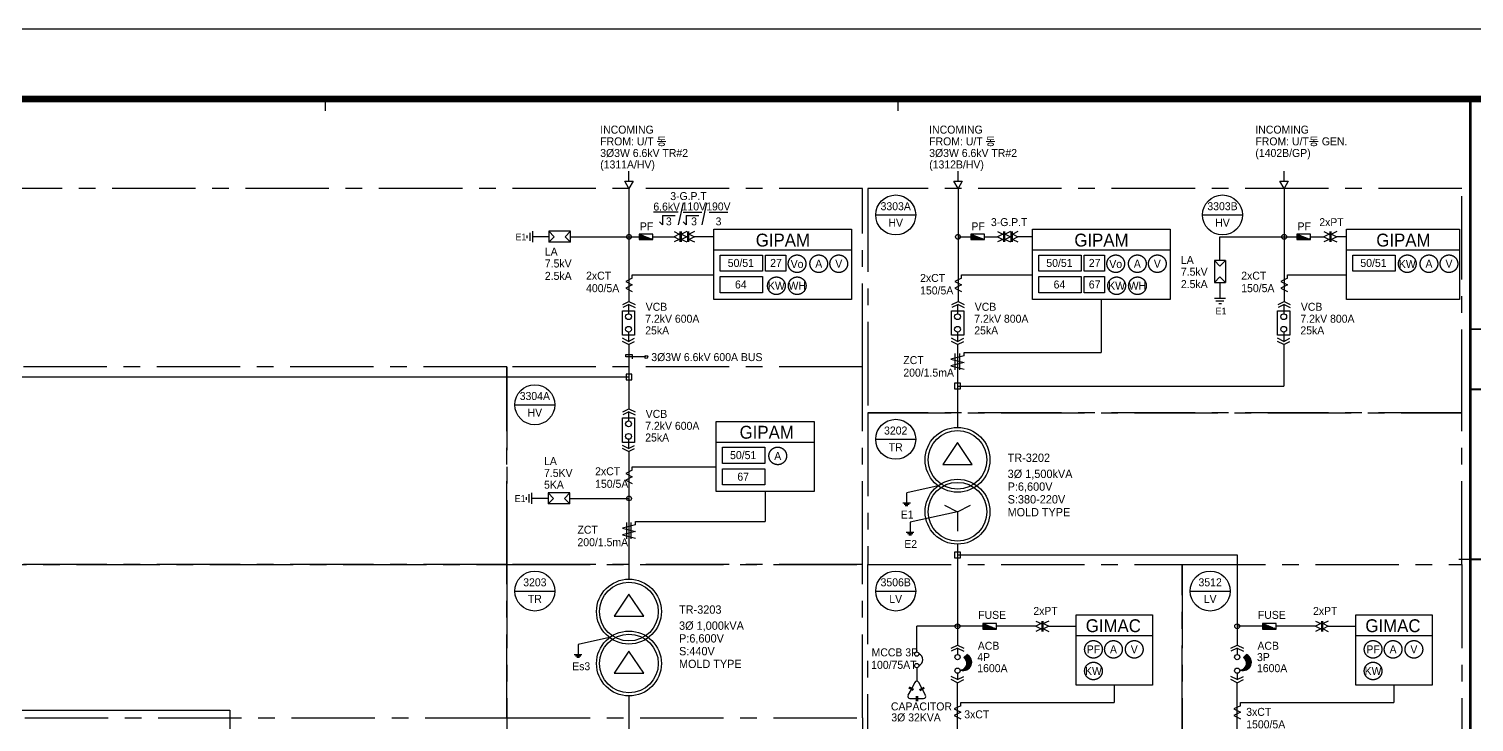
# Model space of a CAD drawing. Header units: millimetres. Extents: x 0 to 252300, y -45585 to -15885.
# Drawn here: x 183259 to 204930, y -26273 to -15885 of the extents above; entities that cross this region are included whole.
import ezdxf
from ezdxf.enums import TextEntityAlignment as Align

# ---------------------------------------------------------------- set-up
doc = ezdxf.new("R2010")
doc.units = ezdxf.units.MM
doc.header["$LTSCALE"] = 1000
for name, pattern in [('CEN', [62, 60, -1, 0, -1]), ('CENTER', [2, 1.25, -0.25, 0.25, -0.25]), ('ELP', [16.5, 14, -1, 0.5, -1])]:
    doc.linetypes.add(name, pattern=pattern)
for name, color, linetype in [('100', 4, 'Continuous'), ('150', 6, 'Continuous'), ('50', 3, 'Continuous'), ('60', 2, 'Continuous'), ('ABC', 1, 'Continuous'), ('BUS', 6, 'Continuous'), ('ELEC-TEXT', 2, 'Continuous'), ('L1-CEILING', 3, 'Continuous'), ('L2', 7, 'Continuous'), ('L3-GROUND', 2, 'ELP'), ('line', 9, 'Continuous'), ('LINE3', 1, 'CENTER'), ('LL', 2, 'Continuous'), ('sing', 2, 'Continuous'), ('TEXT', 3, 'Continuous'), ('XR-SHEET-SHT', 5, 'Continuous'), ('XREF', 7, 'CEN')]:
    doc.layers.add(name, color=color, linetype=linetype)
doc.layers.add('XR-SHEET-TEMP', color=171, linetype='Continuous', plot=False)
doc.styles.add('CW', font='')
doc.styles.add('돋움', font='')
doc.styles.get('CW').set_extended_font_data('Dotum')
doc.styles.get('돋움').set_extended_font_data('Dotum')

# ---------------------------------------------------------------- blocks, each defined once
blk = doc.blocks.new('XR-FORM-EE', base_point=(461, 408))
at = {"layer": 'XR-SHEET-SHT', "color": 5}
blk.add_lwpolyline([(0, 118800), (168200, 118800), (168200, 0), (0, 0)], close=True, dxfattribs=at)
at = {"layer": 'XR-SHEET-SHT', "color": 5, "const_width": 400}
blk.add_lwpolyline([(9300, 114600), (163900, 114600), (163900, 4200), (9300, 4200)], close=True, dxfattribs=at)
at = {"layer": 'XR-SHEET-SHT', "color": 5}
for points, const_width in [([(146700, 114600), (146700, 4200)], 160), ([(146700, 100800), (163900, 100800)], 114), ([(146700, 97200), (163900, 97200)], 114), ([(146700, 87000), (163900, 87000)], 114)]:
    blk.add_lwpolyline(points, dxfattribs=dict(at, const_width=const_width))
at = {"layer": 'XR-SHEET-TEMP'}
for p, q in [((78000, 114600), (78000, 113900)), ((112350, 114600), (112350, 113900)), ((146700, 87000), (146000, 87000))]:
    blk.add_line(p, q, dxfattribs=at)

msp = doc.modelspace()

# ---------------------------------------------------------------- linework, layer by layer
at = {"color": 6}
for p, q in [((192410, -18964), (192487, -19041)), ((192410, -18971), (192480, -19041)), ((192410, -18978), (192473, -19041)), ((192410, -18985), (192465, -19041)), ((192410, -18993), (192458, -19041)), ((192410, -19000), (192451, -19041)), ((192410, -19007), (192444, -19041)), ((192410, -19014), (192436, -19041)), ((192410, -19022), (192429, -19041)), ((192410, -19029), (192422, -19041)), ((192410, -19036), (192415, -19041)), ((192414, -18961), (192495, -19041)), ((192426, -18966), (192502, -19041)), ((192438, -18970), (192509, -19041)), ((192451, -18975), (192516, -19041)), ((192463, -18980), (192524, -19041)), ((192475, -18985), (192531, -19041)), ((192487, -18990), (192538, -19041)), ((192499, -18995), (192545, -19041)), ((192511, -18999), (192553, -19041)), ((192523, -19004), (192560, -19041)), ((192535, -19009), (192567, -19041)), ((192547, -19014), (192574, -19041)), ((192559, -19019), (192582, -19041)), ((192571, -19024), (192589, -19041)), ((192583, -19028), (192596, -19041)), ((192596, -19033), (192603, -19041)), ((192608, -19038), (192611, -19041)), ((197382, -18964), (197459, -19041)), ((197382, -18971), (197452, -19041)), ((197382, -18978), (197445, -19041)), ((197382, -18985), (197437, -19041)), ((197382, -18993), (197430, -19041)), ((197382, -19000), (197423, -19041)), ((197382, -19007), (197416, -19041)), ((197382, -19014), (197408, -19041)), ((197382, -19022), (197401, -19041)), ((197382, -19029), (197394, -19041)), ((197382, -19036), (197387, -19041)), ((197386, -18961), (197466, -19041)), ((197398, -18966), (197474, -19041)), ((197410, -18970), (197481, -19041)), ((197422, -18975), (197488, -19041)), ((197434, -18980), (197495, -19041)), ((197447, -18985), (197503, -19041)), ((197459, -18990), (197510, -19041)), ((197471, -18995), (197517, -19041)), ((197483, -18999), (197524, -19041)), ((197495, -19004), (197532, -19041)), ((197507, -19009), (197539, -19041)), ((197519, -19014), (197546, -19041)), ((197531, -19019), (197553, -19041)), ((197543, -19024), (197561, -19041)), ((197555, -19028), (197568, -19041)), ((197567, -19033), (197575, -19041)), ((197579, -19038), (197582, -19041)), ((202272, -18964), (202350, -19041)), ((202272, -18971), (202342, -19041)), ((202272, -18978), (202335, -19041)), ((202272, -18985), (202328, -19041)), ((202272, -18993), (202321, -19041)), ((202272, -19000), (202313, -19041)), ((202272, -19007), (202306, -19041)), ((202272, -19014), (202299, -19041)), ((202272, -19022), (202292, -19041)), ((202272, -19029), (202284, -19041)), ((202272, -19036), (202277, -19041)), ((202277, -18961), (202357, -19041)), ((202289, -18966), (202364, -19041)), ((202301, -18970), (202371, -19041)), ((202313, -18975), (202379, -19041)), ((202325, -18980), (202386, -19041)), ((202337, -18985), (202393, -19041)), ((202349, -18990), (202400, -19041)), ((202361, -18995), (202408, -19041)), ((202373, -18999), (202415, -19041)), ((202385, -19004), (202422, -19041)), ((202397, -19009), (202429, -19041)), ((202410, -19014), (202437, -19041)), ((202422, -19019), (202444, -19041)), ((202434, -19024), (202451, -19041)), ((202446, -19028), (202458, -19041)), ((202458, -19033), (202466, -19041)), ((202470, -19038), (202473, -19041)), ((192214, -21058), (192214, -21144)), ((192300, -21058), (192214, -21058)), ((192214, -21144), (192300, -21144)), ((192300, -21144), (192300, -21058)), ((197141, -21194), (197141, -21280)), ((197227, -21194), (197141, -21194)), ((197227, -21280), (197227, -21194)), ((197141, -21280), (197227, -21280)), ((197141, -23725), (197141, -23810)), ((197227, -23725), (197141, -23725)), ((197141, -23810), (197227, -23810)), ((197227, -23810), (197227, -23725)), ((196573, -25220), (196573, -24837)), ((197184, -24837), (196573, -24837)), ((197565, -24801), (197642, -24878)), ((197565, -24808), (197635, -24878)), ((197565, -24815), (197628, -24878)), ((197565, -24822), (197620, -24878)), ((197565, -24830), (197613, -24878)), ((197565, -24837), (197606, -24878)), ((197565, -24844), (197599, -24878)), ((197565, -24851), (197591, -24878)), ((197565, -24859), (197584, -24878)), ((197565, -24866), (197577, -24878)), ((197565, -24873), (197570, -24878)), ((197569, -24798), (197649, -24878)), ((197581, -24803), (197657, -24878)), ((197593, -24807), (197664, -24878)), ((197605, -24812), (197671, -24878)), ((197617, -24817), (197678, -24878)), ((197630, -24822), (197686, -24878)), ((197642, -24827), (197693, -24878)), ((197654, -24832), (197700, -24878)), ((197666, -24836), (197707, -24878)), ((197678, -24841), (197715, -24878)), ((197690, -24846), (197722, -24878)), ((197702, -24851), (197729, -24878)), ((197714, -24856), (197736, -24878)), ((197726, -24861), (197744, -24878)), ((197738, -24865), (197751, -24878)), ((197750, -24870), (197758, -24878)), ((197763, -24875), (197765, -24878)), ((201758, -24801), (201835, -24878)), ((201758, -24808), (201828, -24878)), ((201758, -24815), (201821, -24878)), ((201758, -24822), (201814, -24878)), ((201758, -24830), (201806, -24878)), ((201758, -24837), (201799, -24878)), ((201758, -24844), (201792, -24878)), ((201758, -24851), (201785, -24878)), ((201758, -24859), (201777, -24878)), ((201758, -24866), (201770, -24878)), ((201758, -24873), (201763, -24878)), ((201762, -24798), (201843, -24878)), ((201775, -24803), (201850, -24878)), ((201787, -24807), (201857, -24878)), ((201799, -24812), (201864, -24878)), ((201811, -24817), (201872, -24878)), ((201823, -24822), (201879, -24878)), ((201835, -24827), (201886, -24878)), ((201847, -24832), (201894, -24878)), ((201859, -24836), (201901, -24878)), ((201871, -24841), (201908, -24878)), ((201883, -24846), (201915, -24878)), ((201895, -24851), (201923, -24878)), ((201908, -24856), (201930, -24878)), ((201920, -24861), (201937, -24878)), ((201932, -24865), (201944, -24878)), ((201944, -24870), (201952, -24878)), ((201956, -24875), (201959, -24878)), ((197283, -25309), (197331, -25261)), ((197292, -25316), (197341, -25267)), ((197299, -25324), (197349, -25274)), ((197306, -25333), (197358, -25281)), ((197312, -25342), (197365, -25289)), ((197317, -25353), (197372, -25298)), ((197321, -25365), (197378, -25308)), ((197322, -25411), (197391, -25341)), ((197323, -25378), (197383, -25318)), ((197324, -25393), (197388, -25329)), ((201477, -25309), (201524, -25261)), ((201485, -25316), (201534, -25267)), ((201493, -25324), (201543, -25274)), ((201500, -25333), (201551, -25281)), ((201505, -25342), (201558, -25289)), ((201510, -25353), (201565, -25298)), ((201514, -25365), (201571, -25308)), ((201515, -25411), (201585, -25341)), ((201517, -25378), (201577, -25318)), ((201517, -25393), (201581, -25329)), ((196573, -25459), (196573, -25662)), ((197238, -25495), (197242, -25491)), ((197251, -25497), (197265, -25483)), ((197266, -25498), (197395, -25369)), ((197282, -25497), (197394, -25386)), ((197301, -25494), (197390, -25405)), ((197314, -25434), (197394, -25354)), ((197328, -25483), (197380, -25431)), ((201431, -25495), (201435, -25491)), ((201444, -25497), (201459, -25483)), ((201459, -25498), (201588, -25369)), ((201475, -25497), (201587, -25386)), ((201495, -25494), (201583, -25405)), ((201507, -25434), (201587, -25354)), ((201521, -25483), (201573, -25431)), ((196521, -25802), (196455, -25767)), ((196530, -25785), (196464, -25749)), ((196616, -25785), (196682, -25749)), ((196625, -25802), (196691, -25767)), ((196563, -25885), (196563, -25960)), ((196583, -25885), (196583, -25960))]:
    msp.add_line(p, q, dxfattribs=at)
for centre, radius in [((192257, -19000), 36.4), ((197191, -19000), 36.4), ((202081, -19000), 36.4), ((192251, -20198), 43.7), ((192251, -20386), 43.7), ((197184, -20198), 43.7), ((197184, -20386), 43.7), ((202075, -20198), 43.7), ((202075, -20386), 43.7), ((192251, -21803), 43.7), ((192251, -21991), 43.7), ((192257, -22921), 36.4), ((197184, -24837), 36.4), ((201378, -24837), 36.4), ((196573, -25253), 32.8), ((196573, -25426), 32.8)]:
    msp.add_circle(centre, radius, dxfattribs=at)
msp.add_arc((196569, -25339), 94.2, 293.0132, 66.9868, dxfattribs=at)
at = {"layer": '100', "color": 6}
for p, q in [((192211, -20801), (192211, -20762)), ((192211, -20762), (192304, -20762)), ((192516, -20801), (192211, -20801)), ((192304, -20762), (192304, -20828))]:
    msp.add_line(p, q, dxfattribs=at)
for centre, radius in [((192516, -20801), 23.3), ((197184, -22342), 486), ((197184, -22342), 440), ((197184, -23120), 486), ((197184, -23120), 440), ((192257, -24617), 486), ((192257, -24617), 440), ((192257, -25395), 486), ((192257, -25395), 440)]:
    msp.add_circle(centre, radius, dxfattribs=at)
at = {"layer": '150', "color": 6}
for p, q in [((192934, -18922), (193012, -18961)), ((193012, -18961), (192934, -19000)), ((192934, -19000), (193012, -19039)), ((193012, -19039), (192934, -19078)), ((193125, -18922), (193047, -18961)), ((193047, -18961), (193125, -19000)), ((193125, -19000), (193047, -19039)), ((193047, -19039), (193125, -19078)), ((193238, -18922), (193160, -18961)), ((193160, -18961), (193238, -19000)), ((193238, -19000), (193160, -19039)), ((193160, -19039), (193238, -19078)), ((197785, -18922), (197862, -18961)), ((197862, -18961), (197785, -19000)), ((197785, -19000), (197862, -19039)), ((197862, -19039), (197785, -19078)), ((197976, -18922), (197898, -18961)), ((197898, -18961), (197976, -19000)), ((197976, -19000), (197898, -19039)), ((197898, -19039), (197976, -19078)), ((198089, -18922), (198011, -18961)), ((198011, -18961), (198089, -19000)), ((198089, -19000), (198011, -19039)), ((198011, -19039), (198089, -19078)), ((202679, -18922), (202757, -18961)), ((202757, -18961), (202679, -19000)), ((202679, -19000), (202757, -19039)), ((202757, -19039), (202679, -19078)), ((202870, -18922), (202793, -18961)), ((202793, -18961), (202870, -19000)), ((202870, -19000), (202793, -19039)), ((202793, -19039), (202870, -19078)), ((192307, -19619), (192208, -19668)), ((192208, -19668), (192307, -19718)), ((192307, -19718), (192208, -19768)), ((192307, -19569), (192457, -19569)), ((192307, -19619), (192307, -19569)), ((197241, -19619), (197142, -19668)), ((197142, -19668), (197241, -19718)), ((197241, -19718), (197142, -19768)), ((197241, -19569), (197390, -19569)), ((197241, -19619), (197241, -19569)), ((202131, -19619), (202032, -19668)), ((202032, -19668), (202131, -19718)), ((202131, -19718), (202032, -19768)), ((202131, -19569), (202281, -19569)), ((202131, -19619), (202131, -19569)), ((192208, -19768), (192307, -19818)), ((197142, -19768), (197241, -19818)), ((202032, -19768), (202131, -19818)), ((197282, -20783), (197086, -20832)), ((197150, -20993), (197150, -20749)), ((197218, -20993), (197218, -20749)), ((197282, -20733), (197383, -20733)), ((197282, -20783), (197282, -20733)), ((197086, -20832), (197282, -20882)), ((197282, -20882), (197086, -20932)), ((197086, -20932), (197282, -20982)), ((192307, -22498), (192208, -22548)), ((192307, -22449), (192457, -22449)), ((192307, -22498), (192307, -22449)), ((192208, -22548), (192307, -22598)), ((192307, -22598), (192208, -22648)), ((192208, -22648), (192307, -22697)), ((192355, -23316), (192160, -23366)), ((192160, -23366), (192355, -23415)), ((192224, -23526), (192224, -23282)), ((192291, -23526), (192291, -23282)), ((192355, -23266), (192456, -23266)), ((192355, -23316), (192355, -23266)), ((192355, -23415), (192160, -23465)), ((192160, -23465), (192355, -23515)), ((198360, -24759), (198438, -24798)), ((198438, -24798), (198360, -24837)), ((198360, -24837), (198438, -24876)), ((198438, -24876), (198360, -24915)), ((198551, -24759), (198473, -24798)), ((198473, -24798), (198551, -24837)), ((198551, -24837), (198473, -24876)), ((198473, -24876), (198551, -24915)), ((202554, -24759), (202631, -24798)), ((202631, -24798), (202554, -24837)), ((202554, -24837), (202631, -24876)), ((202631, -24876), (202554, -24915)), ((202744, -24759), (202667, -24798)), ((202667, -24798), (202744, -24837)), ((202744, -24837), (202667, -24876)), ((202667, -24876), (202744, -24915)), ((197234, -25977), (197383, -25977)), ((197234, -26027), (197234, -25977)), ((201428, -25977), (201577, -25977)), ((201428, -26027), (201428, -25977)), ((197234, -26027), (197135, -26076)), ((197135, -26076), (197234, -26126)), ((197234, -26126), (197135, -26176)), ((197135, -26176), (197234, -26226)), ((201428, -26027), (201328, -26076)), ((201328, -26076), (201428, -26126)), ((201428, -26126), (201328, -26176)), ((201328, -26176), (201428, -26226))]:
    msp.add_line(p, q, dxfattribs=at)
at = {"layer": '50', "color": 6}
for p, q in [((191383, -18918), (191056, -18918)), ((191138, -19000), (191056, -18918)), ((191056, -18918), (191056, -19082)), ((191056, -19082), (191138, -19000)), ((191301, -19000), (191383, -18918)), ((191383, -19082), (191301, -19000)), ((191383, -19082), (191383, -18918)), ((192410, -18959), (192615, -19041)), ((192410, -18959), (192410, -19041)), ((192615, -18959), (192410, -18959)), ((192410, -19041), (192615, -19041)), ((192615, -19041), (192615, -18959)), ((197382, -18959), (197587, -19041)), ((197382, -18959), (197382, -19041)), ((197587, -18959), (197382, -18959)), ((197382, -19041), (197587, -19041)), ((197587, -19041), (197587, -18959)), ((202272, -18959), (202477, -19041)), ((202272, -18959), (202272, -19041)), ((202477, -18959), (202272, -18959)), ((202272, -19041), (202477, -19041)), ((202477, -19041), (202477, -18959)), ((191383, -19082), (191056, -19082)), ((201036, -19356), (201036, -19683)), ((201118, -19438), (201036, -19356)), ((201200, -19356), (201036, -19356)), ((201200, -19356), (201118, -19438)), ((201200, -19356), (201200, -19683)), ((201118, -19601), (201036, -19683)), ((201036, -19683), (201200, -19683)), ((201200, -19683), (201118, -19601)), ((192159, -20476), (192159, -20108)), ((192159, -20108), (192342, -20108)), ((192166, -20017), (192257, -19971)), ((192257, -20017), (192166, -20062)), ((192257, -19971), (192349, -20017)), ((192257, -20017), (192349, -20062)), ((192342, -20108), (192342, -20476)), ((197092, -20476), (197092, -20108)), ((197092, -20108), (197276, -20108)), ((197099, -20017), (197191, -19971)), ((197191, -20017), (197099, -20062)), ((197191, -19971), (197283, -20017)), ((197191, -20017), (197283, -20062)), ((197276, -20108), (197276, -20476)), ((201983, -20476), (201983, -20108)), ((201983, -20108), (202166, -20108)), ((201990, -20017), (202081, -19971)), ((202081, -20017), (201990, -20062)), ((202081, -19971), (202173, -20017)), ((202081, -20017), (202173, -20062)), ((202166, -20108), (202166, -20476)), ((192342, -20476), (192159, -20476)), ((192251, -20567), (192159, -20521)), ((192251, -20613), (192159, -20567)), ((192251, -20567), (192342, -20521)), ((192251, -20613), (192342, -20567)), ((197276, -20476), (197092, -20476)), ((197184, -20567), (197092, -20521)), ((197184, -20613), (197092, -20567)), ((197184, -20567), (197276, -20521)), ((197184, -20613), (197276, -20567)), ((202166, -20476), (201983, -20476)), ((202075, -20567), (201983, -20521)), ((202075, -20613), (201983, -20567)), ((202075, -20567), (202166, -20521)), ((202075, -20613), (202166, -20567)), ((192166, -21622), (192257, -21576)), ((192257, -21622), (192166, -21667)), ((192257, -21576), (192349, -21622)), ((192257, -21622), (192349, -21667)), ((192159, -22081), (192159, -21713)), ((192159, -21713), (192342, -21713)), ((192342, -21713), (192342, -22081)), ((192342, -22081), (192159, -22081)), ((192251, -22172), (192159, -22126)), ((192251, -22218), (192159, -22172)), ((192251, -22172), (192342, -22126)), ((192251, -22218), (192342, -22172)), ((191371, -22839), (191044, -22839)), ((191126, -22921), (191044, -22839)), ((191044, -22839), (191044, -23002)), ((191044, -23002), (191126, -22921)), ((191289, -22921), (191371, -22839)), ((191371, -23002), (191289, -22921)), ((191371, -23002), (191371, -22839)), ((191371, -23002), (191044, -23002)), ((197565, -24796), (197770, -24878)), ((197565, -24796), (197565, -24878)), ((197770, -24796), (197565, -24796)), ((197565, -24878), (197770, -24878)), ((197770, -24878), (197770, -24796)), ((198360, -24837), (197770, -24837)), ((198551, -24837), (198961, -24837)), ((201758, -24796), (201963, -24878)), ((201758, -24796), (201758, -24878)), ((201963, -24796), (201758, -24796)), ((201758, -24878), (201963, -24878)), ((201963, -24878), (201963, -24796)), ((202554, -24837), (201963, -24837)), ((202744, -24837), (203154, -24837))]:
    msp.add_line(p, q, dxfattribs=at)
at = {"layer": '60', "color": 6}
for p, q in [((192251, -20017), (192251, -20154)), ((197184, -20017), (197184, -20154)), ((202075, -20017), (202075, -20154)), ((192251, -20430), (192251, -20567)), ((197184, -20430), (197184, -20567)), ((202075, -20430), (202075, -20567)), ((192251, -21622), (192251, -21759)), ((192251, -22035), (192251, -22172)), ((196990, -23023), (197184, -23120)), ((197184, -23120), (197379, -23023)), ((197184, -23120), (197184, -23412)), ((196488, -25784), (196441, -25872)), ((196544, -25679), (196497, -25767)), ((196649, -25767), (196602, -25679)), ((196705, -25872), (196658, -25784)), ((196470, -25921), (196563, -25921)), ((196583, -25921), (196676, -25921))]:
    msp.add_line(p, q, dxfattribs=at)
for centre, start, end in [((196573, -25695), 28.0354, 151.9646), ((196470, -25888), 151.9646, 270), ((196676, -25888), 270, 28.0354)]:
    msp.add_arc(centre, 32.8, start, end, dxfattribs=at)
at = {"layer": 'ABC', "color": 6}
for p, q in [((195958, -18673), (196557, -18673)), ((200858, -18673), (201457, -18673)), ((190547, -21517), (191146, -21517)), ((195958, -22035), (196557, -22035)), ((190547, -24309), (191146, -24309)), ((195958, -24309), (196557, -24309)), ((200672, -24309), (201272, -24309))]:
    msp.add_line(p, q, dxfattribs=at)
for centre in [(196257, -18673), (201157, -18673), (190846, -21517), (196257, -22035), (190846, -24309), (196257, -24309), (200972, -24309)]:
    msp.add_circle(centre, 300, dxfattribs=at)
at = {"layer": 'BUS', "color": 6}
for p, q in [((192257, -18168), (192257, -18017)), ((197191, -18168), (197191, -18017)), ((202081, -18168), (202081, -18017)), ((192257, -18277), (192257, -19971)), ((197191, -18277), (197191, -19971)), ((202081, -18277), (202081, -19971)), ((192257, -20610), (192257, -21576)), ((197184, -20613), (197184, -21857)), ((202075, -20613), (202075, -21237)), ((172604, -21101), (192257, -21101)), ((197184, -21237), (202075, -21237)), ((197184, -22082), (196963, -22413)), ((197405, -22413), (197184, -22082)), ((192257, -22218), (192257, -24131)), ((196963, -22413), (197405, -22413)), ((197184, -23606), (197184, -25118)), ((197184, -23768), (201378, -23768)), ((201378, -23768), (201378, -25118)), ((192257, -24356), (192036, -24688)), ((192478, -24688), (192257, -24356)), ((192036, -24688), (192478, -24688)), ((192257, -25211), (192036, -25542)), ((192478, -25542), (192257, -25211)), ((192036, -25542), (192478, -25542)), ((197177, -25680), (197177, -27488)), ((201371, -25680), (201371, -32195)), ((192257, -25880), (192257, -27413)), ((179044, -26092), (186271, -26092)), ((186271, -26092), (186271, -27413))]:
    msp.add_line(p, q, dxfattribs=at)
at = {"layer": 'L1-CEILING', "color": 6}
for p, q in [((191383, -19000), (192257, -19000)), ((192257, -19000), (192410, -19000)), ((192615, -19000), (192948, -19000)), ((193021, -18922), (193021, -19078)), ((193038, -18922), (193038, -19078)), ((193134, -18922), (193134, -19078)), ((193151, -18922), (193151, -19078)), ((193528, -19000), (193238, -19000)), ((197191, -19000), (197382, -19000)), ((197587, -19000), (197785, -19000)), ((197872, -18922), (197872, -19078)), ((197888, -18922), (197888, -19078)), ((197985, -18922), (197985, -19078)), ((198002, -18922), (198002, -19078)), ((198306, -19000), (198089, -19000)), ((201118, -19000), (202081, -19000)), ((201118, -19356), (201118, -19000)), ((202081, -19000), (202272, -19000)), ((202477, -19000), (202679, -19000)), ((202767, -18922), (202767, -19078)), ((202783, -18922), (202783, -19078)), ((203015, -19000), (202870, -19000)), ((199339, -19939), (199339, -20733)), ((197383, -20733), (199339, -20733)), ((191371, -22921), (192257, -22921)), ((194300, -22818), (194300, -23266)), ((192456, -23266), (194300, -23266)), ((197565, -24837), (197184, -24837)), ((198447, -24759), (198447, -24915)), ((198464, -24759), (198464, -24915)), ((201758, -24837), (201378, -24837)), ((202641, -24759), (202641, -24915)), ((202657, -24759), (202657, -24915)), ((199533, -25718), (199533, -25977)), ((203726, -25718), (203726, -25977))]:
    msp.add_line(p, q, dxfattribs=at)
at = {"layer": 'L2', "color": 6}
for p, q in [((190733, -19023), (190733, -18982)), ((190774, -19061), (190774, -18939)), ((190815, -19082), (190815, -18918)), ((191056, -19000), (190815, -19000)), ((201118, -19683), (201118, -19924)), ((201200, -19924), (201036, -19924)), ((201179, -19965), (201057, -19965)), ((201141, -20006), (201100, -20006)), ((190721, -22943), (190721, -22902)), ((190761, -22982), (190761, -22859)), ((190802, -23002), (190802, -22839)), ((191044, -22921), (190802, -22921))]:
    msp.add_line(p, q, dxfattribs=at)
at = {"layer": 'L3-GROUND', "color": 6}
for p, q in [((193528, -18887), (195595, -18887)), ((193528, -19939), (193528, -18887)), ((195595, -18887), (195595, -19939)), ((198306, -18887), (200373, -18887)), ((198306, -19939), (198306, -18887)), ((200373, -18887), (200373, -19939)), ((203015, -18887), (204711, -18887)), ((203015, -19939), (203015, -18887)), ((204711, -18887), (204711, -19939)), ((193528, -19197), (195595, -19197)), ((193624, -19273), (194260, -19273)), ((193624, -19516), (193624, -19273)), ((194260, -19273), (194260, -19516)), ((194306, -19273), (194609, -19273)), ((194306, -19516), (194306, -19273)), ((194609, -19273), (194609, -19516)), ((198306, -19197), (200373, -19197)), ((198401, -19273), (199038, -19273)), ((198401, -19516), (198401, -19273)), ((199038, -19273), (199038, -19516)), ((199083, -19273), (199387, -19273)), ((199083, -19516), (199083, -19273)), ((199387, -19273), (199387, -19516)), ((203015, -19197), (204711, -19197)), ((203110, -19273), (203747, -19273)), ((203110, -19516), (203110, -19273)), ((203747, -19273), (203747, -19516)), ((194260, -19516), (193624, -19516)), ((193624, -19597), (194260, -19597)), ((193624, -19839), (193624, -19597)), ((194260, -19597), (194260, -19839)), ((194609, -19516), (194306, -19516)), ((199038, -19516), (198401, -19516)), ((198401, -19597), (199038, -19597)), ((198401, -19839), (198401, -19597)), ((199038, -19597), (199038, -19839)), ((199387, -19516), (199083, -19516)), ((199083, -19597), (199387, -19597)), ((199083, -19839), (199083, -19597)), ((199387, -19597), (199387, -19839)), ((203747, -19516), (203110, -19516)), ((194260, -19839), (193624, -19839)), ((199038, -19839), (198401, -19839)), ((199387, -19839), (199083, -19839)), ((195595, -19939), (193528, -19939)), ((200373, -19939), (198306, -19939)), ((204711, -19939), (203015, -19939)), ((193563, -21767), (195036, -21767)), ((193563, -22818), (193563, -21767)), ((195036, -21767), (195036, -22818)), ((193563, -22077), (195036, -22077)), ((193659, -22153), (194295, -22153)), ((193659, -22396), (193659, -22153)), ((194295, -22153), (194295, -22396)), ((194295, -22396), (193659, -22396)), ((193659, -22477), (194295, -22477)), ((193659, -22719), (193659, -22477)), ((194295, -22477), (194295, -22719)), ((194295, -22719), (193659, -22719)), ((195036, -22818), (193563, -22818)), ((198961, -24667), (200106, -24667)), ((198961, -25718), (198961, -24667)), ((200106, -24667), (200106, -25718)), ((203154, -24667), (204299, -24667)), ((203154, -25718), (203154, -24667)), ((204299, -24667), (204299, -25718)), ((198961, -24977), (200106, -24977)), ((203154, -24977), (204299, -24977)), ((200106, -25718), (198961, -25718)), ((204299, -25718), (203154, -25718))]:
    msp.add_line(p, q, dxfattribs=at)
for centre in [(194778, -19404), (195103, -19404), (195403, -19404), (199556, -19404), (199880, -19404), (200180, -19404), (203928, -19404), (204253, -19404), (204553, -19404), (194468, -19734), (194780, -19734), (199570, -19734), (199882, -19734), (194488, -22284), (199222, -25183), (199522, -25183), (199834, -25183), (203415, -25183), (203715, -25183), (204027, -25183), (199222, -25507), (203415, -25507)]:
    msp.add_circle(centre, 132, dxfattribs=at)
at = {"layer": 'line', "color": 6, "linetype": 'Continuous'}
for p, q in [((192457, -19569), (193528, -19569)), ((197390, -19569), (198306, -19569)), ((202281, -19569), (203015, -19569)), ((192457, -22449), (193563, -22449)), ((197383, -25977), (199533, -25977)), ((201577, -25977), (203726, -25977))]:
    msp.add_line(p, q, dxfattribs=at)
at = {"layer": 'line', "color": 6}
for p, q in [((197090, -25165), (197184, -25118)), ((197184, -25118), (197278, -25165)), ((201283, -25165), (201378, -25118)), ((201378, -25118), (201472, -25165)), ((197184, -25165), (197090, -25212)), ((197184, -25165), (197184, -25260)), ((197184, -25165), (197278, -25212)), ((197278, -25307), (197326, -25260)), ((201378, -25165), (201283, -25212)), ((201378, -25165), (201378, -25260)), ((201378, -25165), (201472, -25212)), ((201472, -25307), (201519, -25260)), ((197184, -25542), (197184, -25637)), ((201378, -25542), (201378, -25637)), ((197184, -25637), (197090, -25590)), ((197184, -25684), (197090, -25637)), ((197184, -25637), (197278, -25590)), ((197184, -25684), (197278, -25637)), ((201378, -25637), (201283, -25590)), ((201378, -25684), (201283, -25637)), ((201378, -25637), (201472, -25590)), ((201378, -25684), (201472, -25637))]:
    msp.add_line(p, q, dxfattribs=at)
for centre in [(197184, -25299), (201378, -25299), (197184, -25503), (201378, -25503)]:
    msp.add_circle(centre, 39.3, dxfattribs=at)
for centre, radius, start, end in [((197269, -25374), 127, 252.5973, 63.7999), ((197223, -25393), 102, 274.3987, 57.5288), ((201463, -25374), 127, 252.5973, 63.7999), ((201417, -25393), 102, 274.3987, 57.5288)]:
    msp.add_arc(centre, radius, start, end, dxfattribs=at)
at = {"layer": 'LINE3', "color": 6}
for p, q in [((195759, -18277), (175972, -18277)), ((195759, -20949), (195759, -18277)), ((204745, -18277), (195837, -18277)), ((195837, -18277), (195837, -21639)), ((204745, -21639), (204745, -18277)), ((190426, -20949), (175972, -20949)), ((195759, -20949), (190426, -20949)), ((190426, -20949), (190426, -23913)), ((190426, -23913), (190426, -20949)), ((195759, -23913), (195759, -20949)), ((195837, -21639), (204745, -21639)), ((204745, -21639), (195837, -21639)), ((195837, -21639), (195837, -23913)), ((204745, -23913), (204745, -21639)), ((175972, -23913), (190426, -23913)), ((190426, -23913), (175972, -23913)), ((190426, -23913), (195759, -23913)), ((195759, -23913), (190426, -23913)), ((190426, -23913), (190426, -26208)), ((190426, -26208), (190426, -23913)), ((195759, -26208), (195759, -23913)), ((195837, -23913), (200551, -23913)), ((195837, -27103), (195837, -23913)), ((200551, -23913), (200551, -27103)), ((200551, -23913), (204745, -23913)), ((200551, -28373), (200551, -23913)), ((204745, -23913), (204745, -28373)), ((183199, -26208), (190426, -26208)), ((190426, -26208), (195759, -26208)), ((190426, -26208), (195759, -26208)), ((190426, -26208), (190426, -31095)), ((195759, -26208), (195759, -29398))]:
    msp.add_line(p, q, dxfattribs=at)
at = {"layer": 'LL', "color": 6}
for p, q in [((192997, -18633), (192626, -18633)), ((193068, -18491), (192997, -18821)), ((193068, -18633), (193351, -18633)), ((193421, -18491), (193351, -18821)), ((193458, -18633), (193741, -18633)), ((192761, -18821), (192714, -18774)), ((192761, -18680), (192950, -18680)), ((192761, -18680), (192761, -18821)), ((193115, -18821), (193068, -18774)), ((193115, -18680), (193303, -18680)), ((193115, -18680), (193115, -18821))]:
    msp.add_line(p, q, dxfattribs=at)
at = {"layer": 'sing', "color": 6}
for p, q in [((192257, -18277), (192194, -18168)), ((192194, -18168), (192320, -18168)), ((192320, -18168), (192257, -18277)), ((197191, -18277), (197128, -18168)), ((197128, -18168), (197254, -18168)), ((197254, -18168), (197191, -18277)), ((202081, -18277), (202018, -18168)), ((202018, -18168), (202144, -18168)), ((202144, -18168), (202081, -18277))]:
    msp.add_line(p, q, dxfattribs=at)
at = {"layer": 'TEXT', "color": 6}
for p, q in [((196893, -22731), (196422, -22836)), ((196421, -22836), (196421, -22991)), ((196479, -22991), (196362, -22991)), ((196459, -23011), (196382, -23011)), ((196440, -23030), (196401, -23030)), ((197184, -23120), (196475, -23278)), ((196473, -23278), (196473, -23433)), ((196531, -23433), (196415, -23433)), ((196512, -23453), (196434, -23453)), ((196492, -23472), (196453, -23472)), ((191494, -25110), (191494, -25266)), ((191966, -25006), (191496, -25110)), ((191552, -25266), (191435, -25266)), ((191533, -25285), (191455, -25285)), ((191513, -25305), (191474, -25305))]:
    msp.add_line(p, q, dxfattribs=at)

# ---------------------------------------------------------------- block references
at = {"layer": 'XREF', "xscale": 0.25, "yscale": 0.25, "zscale": 0.25}
msp.add_blockref('XR-FORM-EE', (168315, -45483), dxfattribs=at)

# ---------------------------------------------------------------- texts
at = {"layer": '60', "color": 6, "style": '돋움'}
for s, height, p in [('3-G.P.T', 119.2, (193150, -18390)), ('6.6kV', 119.2, (192823, -18545)), ('110V', 119.2, (193230, -18545)), ('190V', 119.2, (193598, -18545)), ('3', 119, (192855, -18769)), ('3', 119, (193233, -18769)), ('3', 119, (193600, -18769)), ('3-G.P.T', 119.2, (197958, -18780)), ('2xPT', 119.2, (202791, -18780)), ('2xPT', 119.2, (198503, -24606)), ('2xPT', 119.2, (202697, -24606))]:
    msp.add_text(s, height=height, dxfattribs=at).set_placement(p, align=Align.MIDDLE)
at = {"layer": '60', "color": 6}
for s, height, style, p in [('PF', 120, '돋움', (197392, -18904)), ('PF', 120, '돋움', (202283, -18904)), ('400/5A', 120, '돋움', (191614, -19830)), ('150/5A', 120, '돋움', (201438, -19830)), ('150/5A', 120, '돋움', (196623, -19864)), ('VCB', 120, '돋움', (192508, -20109)), ('VCB', 120, '돋움', (197442, -20109)), ('VCB', 120, '돋움', (202332, -20109)), ('7.2kV 600A', 120, '돋움', (192501, -20288)), ('25kA', 120, '돋움', (192501, -20463)), ('7.2kV 800A', 120, '돋움', (197435, -20288)), ('25kA', 120, '돋움', (197435, -20463)), ('7.2kV 800A', 120, '돋움', (202325, -20288)), ('25kA', 120, '돋움', (202325, -20463)), ('200/1.5mA', 120, '돋움', (196371, -21096)), ('VCB', 120, '돋움', (192508, -21714)), ('7.2kV 600A', 120, '돋움', (192501, -21893)), ('25kA', 120, '돋움', (192501, -22068)), ('TR-3202', 125, 'CW', (197935, -22374)), ('3Ø 1,500kVA', 125, 'CW', (197935, -22615)), ('150/5A', 120, '돋움', (191750, -22762)), ('P:6,600V', 125, 'CW', (197935, -22806)), ('S:380-220V', 125, 'CW', (197935, -22997)), ('E1', 119.2, '돋움', (196334, -23222)), ('200/1.5mA', 120, '돋움', (191485, -23637)), ('E2', 119.2, '돋움', (196386, -23664)), ('TR-3203', 125, 'CW', (193008, -24649)), ('FUSE', 119.2, '돋움', (197495, -24726)), ('FUSE', 119.2, '돋움', (201689, -24726)), ('3Ø 1,000kVA', 125, 'CW', (193008, -24890)), ('P:6,600V', 125, 'CW', (193008, -25081)), ('S:440V', 125, 'CW', (193008, -25272)), ('Es3', 119.2, '돋움', (191407, -25496)), ('1500/5A', 120, '돋움', (201513, -26367))]:
    msp.add_text(s, height=height, dxfattribs=dict(at, style=style)).set_placement(p)
at = {"layer": 'ABC', "color": 6, "style": '돋움'}
for s, p in [('3303A', (196257, -18542)), ('3303B', (201157, -18542)), ('HV', (196257, -18790)), ('HV', (201157, -18790)), ('3304A', (190846, -21386)), ('HV', (190846, -21634)), ('3202', (196257, -21904)), ('TR', (196257, -22153)), ('3203', (190846, -24178)), ('3506B', (196257, -24178)), ('3512', (200972, -24178)), ('TR', (190846, -24427)), ('LV', (196257, -24427)), ('LV', (200972, -24427))]:
    msp.add_text(s, height=120, dxfattribs=at).set_placement(p, align=Align.MIDDLE)
at = {"layer": 'ELEC-TEXT', "color": 6}
for s, style, p in [('INCOMING', 'CW', (191826, -17454)), ('INCOMING', 'CW', (196759, -17454)), ('INCOMING', 'CW', (201650, -17454)), ('FROM: U/T 동', '돋움', (191826, -17630)), ('FROM: U/T 동', '돋움', (196759, -17630)), ('FROM: U/T동 GEN.', '돋움', (201650, -17630)), ('3Ø3W 6.6kV TR#2', '돋움', (191826, -17804)), ('3Ø3W 6.6kV TR#2', '돋움', (196759, -17804)), ('(1402B/GP)', '돋움', (201650, -17804)), ('(1311A/HV)', '돋움', (191826, -17976)), ('(1312B/HV)', '돋움', (196759, -17976)), ('3Ø3W 6.6kV 600A BUS', '돋움', (192592, -20863))]:
    msp.add_text(s, height=120, dxfattribs=dict(at, style=style)).set_placement(p)
at = {"layer": 'L3-GROUND', "color": 6, "style": '돋움'}
msp.add_text('PF', height=120, dxfattribs=at).set_placement((192421, -18904))
for s, height, p in [('GIPAM', 192.9, (194565, -19146)), ('GIPAM', 192.9, (199342, -19146)), ('GIPAM', 192.9, (203870, -19146)), ('50/51', 120, (193935, -19452)), ('27', 120, (194462, -19452)), ('50/51', 120, (198712, -19452)), ('27', 120, (199240, -19452)), ('50/51', 120, (203421, -19452)), ('64', 120, (193935, -19775)), ('64', 120, (198712, -19775)), ('67', 120, (199240, -19775)), ('GIPAM', 192.9, (194323, -22026)), ('50/51', 120, (193970, -22332)), ('67', 120, (193970, -22655)), ('GIMAC', 192.9, (199520, -24925)), ('GIMAC', 192.9, (203713, -24925))]:
    msp.add_text(s, height=height, dxfattribs=at).set_placement(p, align=Align.CENTER)
for s, p in [('Vo', (194778, -19409)), ('A', (195103, -19404)), ('V', (195403, -19404)), ('Vo', (199556, -19409)), ('A', (199880, -19404)), ('V', (200180, -19404)), ('KW', (203928, -19409)), ('A', (204253, -19404)), ('V', (204553, -19404)), ('KW', (194468, -19734)), ('WH', (194780, -19734)), ('KW', (199570, -19734)), ('WH', (199882, -19734)), ('A', (194488, -22284)), ('PF', (199222, -25183)), ('A', (199522, -25183)), ('V', (199834, -25183)), ('PF', (203415, -25183)), ('A', (203715, -25183)), ('V', (204027, -25183)), ('KW', (199222, -25507)), ('KW', (203415, -25507))]:
    msp.add_text(s, height=120, dxfattribs=at).set_placement(p, align=Align.MIDDLE)
at = {"layer": 'line', "color": 6, "style": '돋움'}
for p in [(190637, -19002), (201135, -20113), (190625, -22923)]:
    msp.add_text('E1', height=101.7, dxfattribs=at).set_placement(p, align=Align.MIDDLE)
at = {"layer": 'line', "color": 6}
for s, height, style, p in [('LA', 120, '돋움', (190996, -19283)), ('LA', 120, '돋움', (200533, -19406)), ('7.5kV', 120, '돋움', (190996, -19460)), ('7.5kV', 120, '돋움', (200533, -19583)), ('2.5kA', 120, '돋움', (190996, -19646)), ('2xCT', 120, '돋움', (191614, -19643)), ('2xCT', 120, '돋움', (196623, -19677)), ('2.5kA', 120, '돋움', (200533, -19769)), ('2xCT', 120, '돋움', (201438, -19643)), ('ZCT', 120, '돋움', (196371, -20908)), ('LA', 120, '돋움', (190984, -22421)), ('7.5KV', 120, '돋움', (190984, -22599)), ('2xCT', 120, '돋움', (191750, -22574)), ('5KA', 120, '돋움', (190984, -22775)), ('MOLD TYPE ', 124.1, 'CW', (197935, -23189)), ('ZCT', 120, '돋움', (191485, -23450)), ('ACB', 120, '돋움', (197488, -25189)), ('ACB', 120, '돋움', (201681, -25189)), ('MOLD TYPE ', 124.1, 'CW', (193008, -25463)), ('100/75AT', 120, '돋움', (195889, -25475)), ('MCCB 3P', 120, '돋움', (195895, -25288)), ('4P', 120, '돋움', (197480, -25359)), ('3P', 120, '돋움', (201674, -25359)), ('1600A', 120, '돋움', (197480, -25525)), ('1600A', 120, '돋움', (201674, -25525)), ('CAPACITOR', 120, '돋움', (196185, -26098)), ('3%%C 32KVA', 120, '돋움', (196191, -26263)), ('3xCT', 120, '돋움', (197285, -26217)), ('3xCT', 120, '돋움', (201513, -26180))]:
    msp.add_text(s, height=height, dxfattribs=dict(at, style=style)).set_placement(p)

doc.saveas('drawing.dxf')
